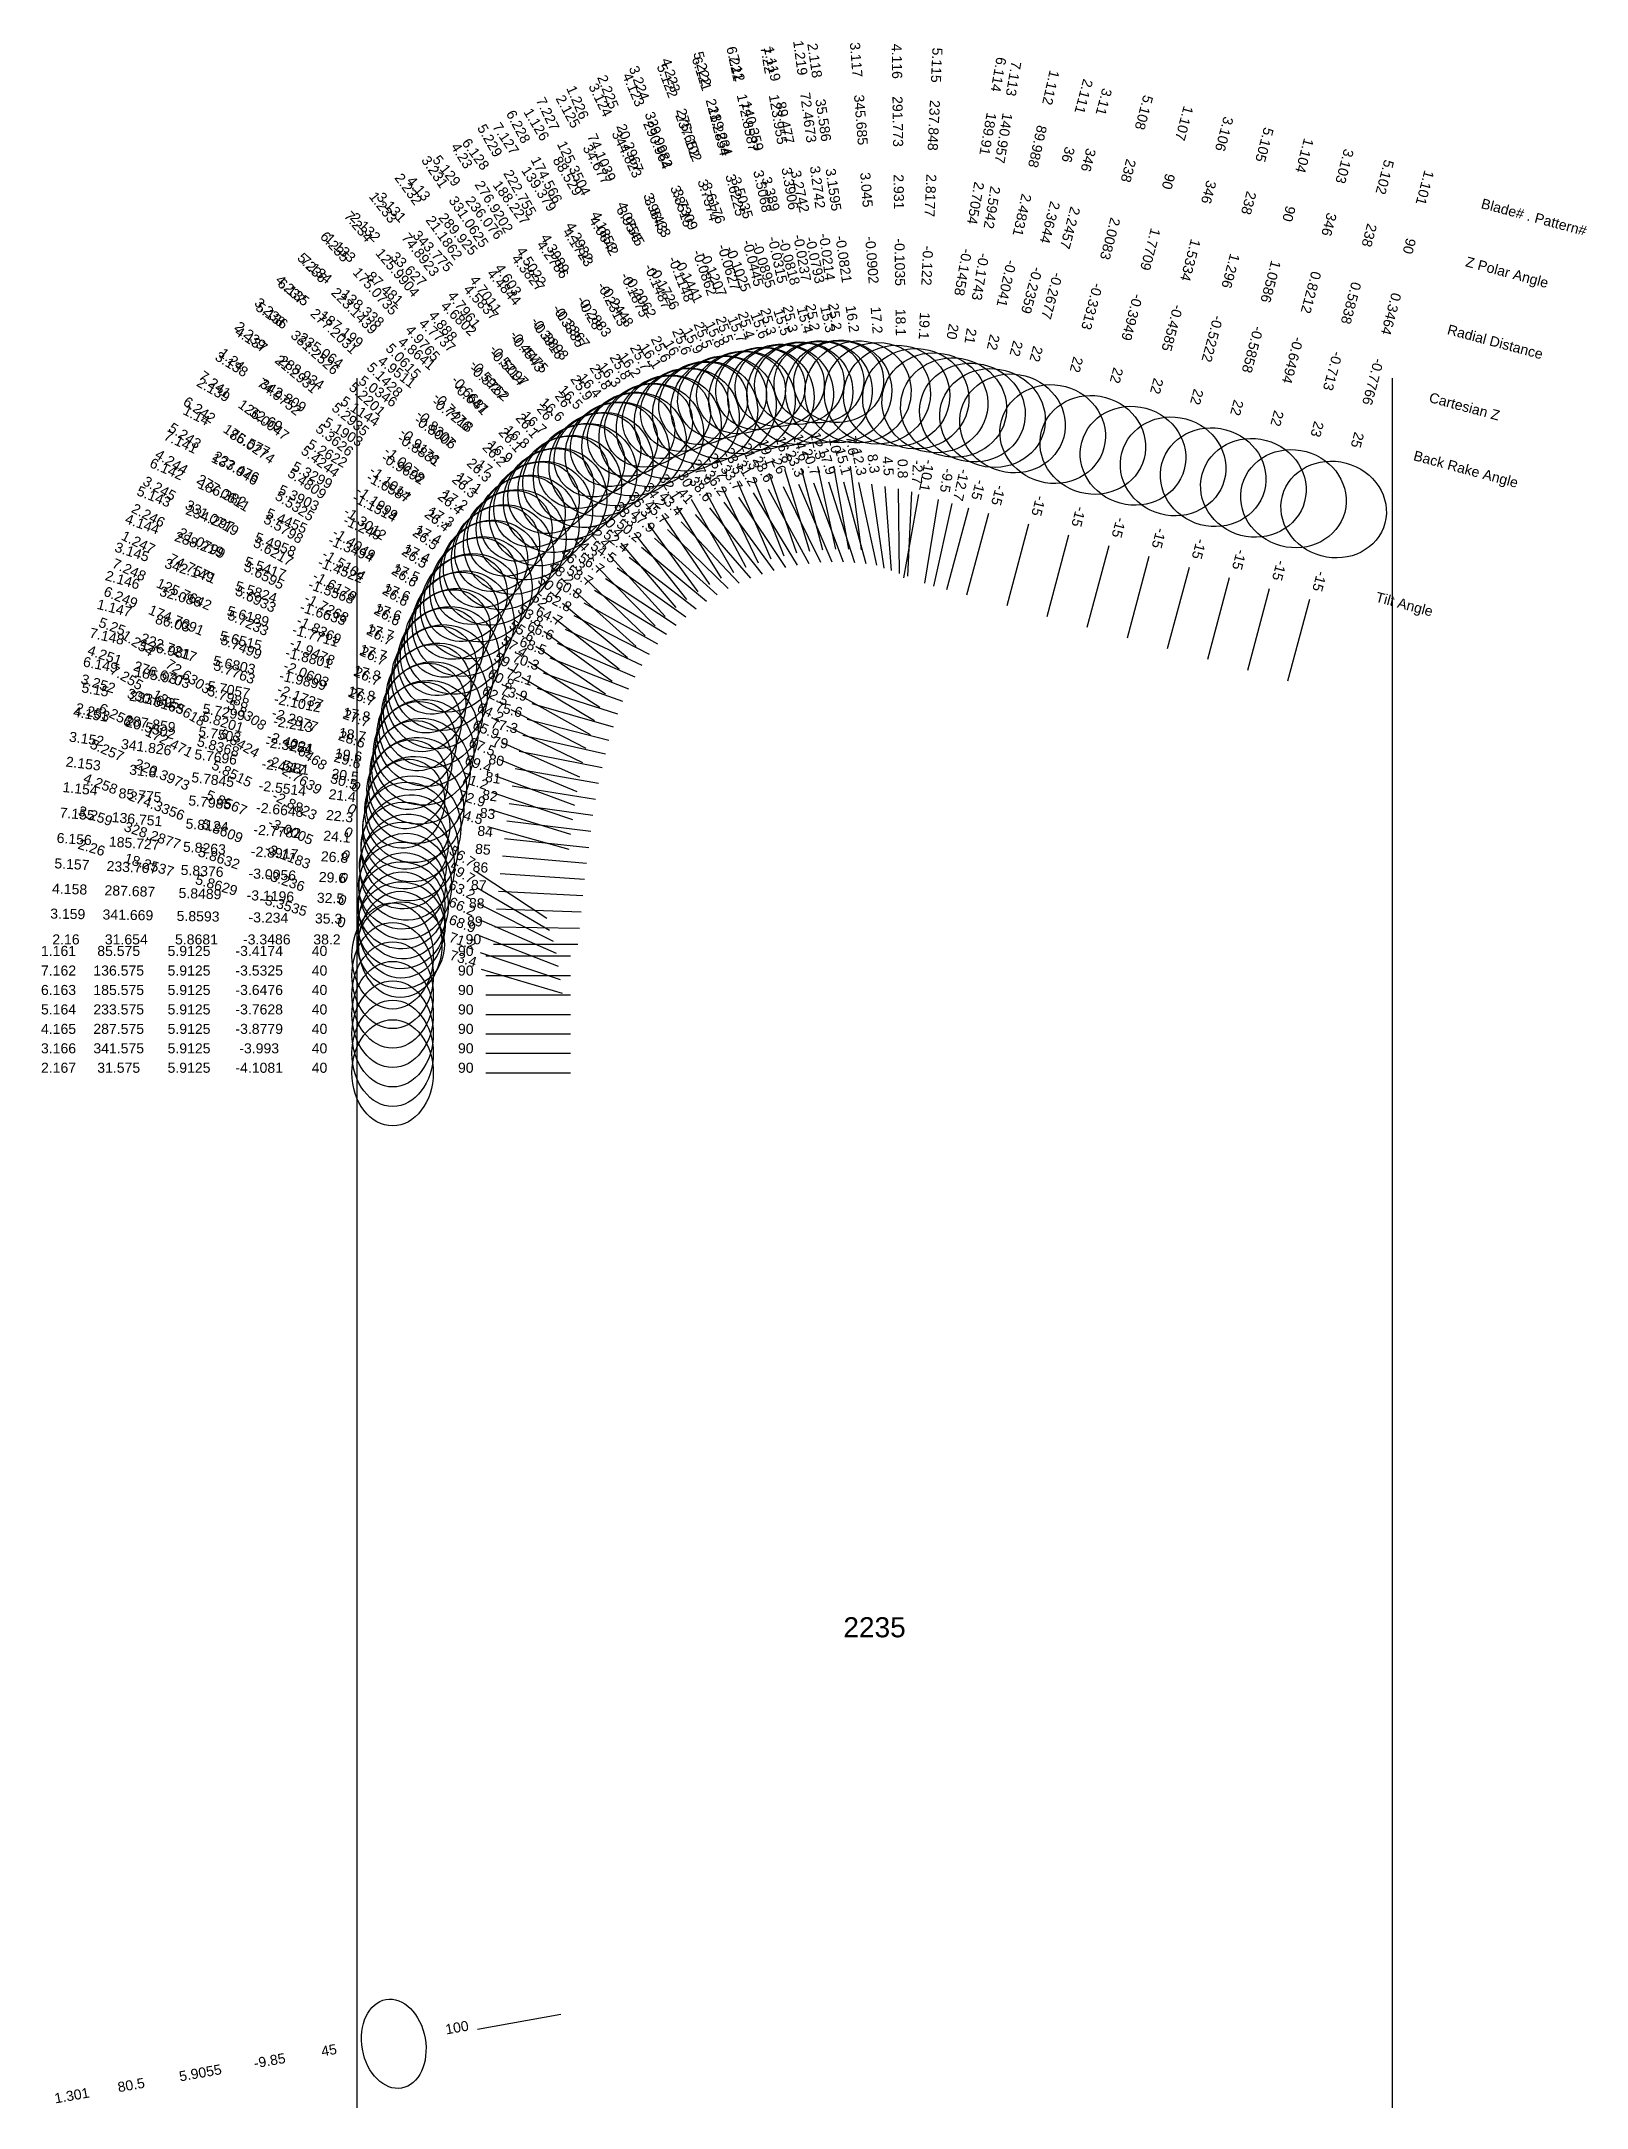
# Model space of a CAD drawing. Header units: inches. Extents: x 28 to 37.2, y 7.8 to 20.
import ezdxf
from ezdxf.enums import TextEntityAlignment as Align

# ---------------------------------------------------------------- set-up
doc = ezdxf.new("R2010")
doc.units = ezdxf.units.IN
doc.header["$MEASUREMENT"] = 0
for name, color, linetype, true_color in [('Blade_1', 30, 'Continuous', 0xff7f00), ('Blade_2', 7, 'Continuous', 0xcccc00), ('Blade_3', 7, 'Continuous', 0x00cc00), ('Blade_4', 7, 'Continuous', 0x00cccc), ('Blade_5', 7, 'Continuous', 0x0066cc), ('Blade_6', 190, 'Continuous', 0x7f00ff), ('Blade_7', 7, 'Continuous', 0xcc00cc)]:
    doc.layers.add(name, color=color, linetype=linetype, true_color=true_color)
doc.styles.get("Standard").update_dxf_attribs({"font": 'arial.ttf'})

msp = doc.modelspace()

# ---------------------------------------------------------------- linework, layer by layer
for p, q in [((29.875, 18), (29.875, 7.772)), ((36, 18), (36, 7.772))]:
    msp.add_line(p, q)
at = {"layer": 'Blade_1'}
for p, q in [((32.793, 17.48), (32.859, 16.984)), ((32.125, 17.39), (32.325, 16.931)), ((32.843, 17.382), (32.95, 16.893)), ((32.221, 17.322), (32.48, 16.894)), ((33.396, 17.258), (33.286, 16.77)), ((31.516, 17.084), (31.826, 16.691)), ((31.636, 17.054), (32.007, 16.719)), ((34.086, 17.072), (33.957, 16.589)), ((34.799, 16.881), (34.669, 16.399)), ((35.511, 16.691), (35.381, 16.208)), ((31.034, 16.588), (31.428, 16.28)), ((31.16, 16.596), (31.605, 16.368)), ((30.76, 15.944), (31.21, 15.727)), ((30.883, 15.983), (31.367, 15.859)), ((30.75, 15.278), (31.247, 15.225)), ((30.582, 15.082), (31, 14.807)), ((30.639, 14.583), (31.139, 14.583)), ((30.59, 8.237), (31.083, 8.324))]:
    msp.add_line(p, q, dxfattribs=at)
for centre, major_axis, ratio in [((32.726, 17.921), (0.307, 0.067), 0.964387), ((32.726, 17.979), (0.264, 0.035), 0.904864), ((31.936, 17.794), (0.269, 0.162), 0.961394), ((31.924, 17.851), (0.244, 0.106), 0.902056), ((33.517, 17.796), (0.306, -0.069), 0.927151), ((34.229, 17.605), (0.303, -0.081), 0.927184), ((31.226, 17.424), (0.21, 0.233), 0.957781), ((31.204, 17.479), (0.209, 0.165), 0.898665), ((34.941, 17.414), (0.303, -0.081), 0.927184), ((35.654, 17.223), (0.303, -0.081), 0.906308), ((30.67, 16.849), (0.144, 0.279), 0.954405), ((30.637, 16.899), (0.164, 0.21), 0.895498), ((30.348, 16.12), (0.078, 0.304), 0.95225), ((30.307, 16.163), (0.116, 0.24), 0.893476), ((30.169, 15.353), (0.141, 0.215), 1), ((30.201, 15.335), (0.033, 0.312), 0.92538), ((30.087, 14.583), (0, 0.314), 0.766045), ((30.094, 8.15), (-0.046, 0.262), 0.707107)]:
    msp.add_ellipse(centre, major_axis=major_axis, ratio=ratio, dxfattribs=at)
at = {"layer": 'Blade_2'}
for p, q in [((32.219, 17.416), (32.401, 16.95)), ((32.92, 17.372), (32.992, 16.877)), ((32.309, 17.343), (32.549, 16.904)), ((33.493, 17.231), (33.363, 16.748)), ((31.597, 17.14), (31.893, 16.737)), ((31.714, 17.105), (32.072, 16.755)), ((31.093, 16.669), (31.476, 16.348)), ((31.219, 16.672), (31.655, 16.428)), ((30.787, 16.041), (31.231, 15.811)), ((30.911, 16.076), (31.391, 15.937)), ((30.648, 15.349), (31.13, 15.215)), ((30.763, 15.381), (31.259, 15.32)), ((30.683, 14.652), (31.183, 14.652)), ((30.611, 14.505), (31.09, 14.362)), ((30.639, 13.892), (31.139, 13.892))]:
    msp.add_line(p, q, dxfattribs=at)
for centre, major_axis, ratio in [((32.84, 17.918), (0.311, 0.045), 0.960055), ((32.045, 17.827), (0.276, 0.15), 0.96188), ((32.036, 17.885), (0.248, 0.097), 0.902512), ((33.636, 17.764), (0.303, -0.081), 0.927184), ((31.32, 17.49), (0.219, 0.225), 0.958301), ((31.299, 17.546), (0.214, 0.157), 0.899153), ((30.738, 16.941), (0.153, 0.274), 0.95484), ((30.706, 16.992), (0.171, 0.204), 0.895906), ((30.381, 16.229), (0.087, 0.302), 0.952472), ((30.34, 16.273), (0.123, 0.236), 0.893684), ((30.163, 15.483), (0.071, 0.256), 0.861388), ((30.215, 15.449), (0.038, 0.312), 0.931214), ((30.137, 14.646), (0.073, 0.246), 1), ((30.132, 14.651), (0, 0.314), 0.786056), ((30.087, 13.892), (0, 0.314), 0.766045)]:
    msp.add_ellipse(centre, major_axis=major_axis, ratio=ratio, dxfattribs=at)
at = {"layer": 'Blade_3'}
for p, q in [((32.313, 17.438), (32.477, 16.966)), ((32.398, 17.36), (32.618, 16.911)), ((32.998, 17.36), (33.037, 16.862)), ((31.68, 17.192), (31.961, 16.779)), ((31.795, 17.151), (32.138, 16.788)), ((33.612, 17.2), (33.482, 16.717)), ((34.324, 17.009), (34.194, 16.526)), ((31.155, 16.747), (31.528, 16.413)), ((31.281, 16.745), (31.708, 16.485)), ((35.036, 16.818), (34.907, 16.335)), ((30.818, 16.137), (31.255, 15.893)), ((30.942, 16.167), (31.418, 16.014)), ((30.661, 15.45), (31.139, 15.303)), ((30.777, 15.485), (31.272, 15.415)), ((30.692, 14.756), (31.192, 14.747)), ((30.605, 14.604), (31.078, 14.443)), ((30.639, 14.007), (31.139, 14.007))]:
    msp.add_line(p, q, dxfattribs=at)
for centre, major_axis, ratio in [((32.955, 17.91), (0.313, 0.025), 0.955396), ((32.157, 17.856), (0.282, 0.138), 0.962349), ((32.148, 17.914), (0.251, 0.087), 0.902952), ((33.754, 17.732), (0.303, -0.081), 0.927184), ((31.416, 17.552), (0.228, 0.216), 0.958826), ((31.397, 17.608), (0.22, 0.15), 0.899646), ((34.467, 17.541), (0.303, -0.081), 0.927184), ((35.179, 17.351), (0.303, -0.081), 0.927184), ((30.81, 17.031), (0.163, 0.268), 0.955296), ((30.78, 17.082), (0.177, 0.198), 0.896334), ((30.418, 16.337), (0.096, 0.299), 0.952723), ((30.378, 16.382), (0.13, 0.232), 0.89392), ((30.23, 15.562), (0.044, 0.311), 0.936772), ((30.18, 15.598), (0.078, 0.254), 0.869686), ((30.137, 14.764), (0.083, 0.243), 1), ((30.141, 14.766), (0.006, 0.314), 0.816035), ((30.087, 14.007), (0, 0.314), 0.766045)]:
    msp.add_ellipse(centre, major_axis=major_axis, ratio=ratio, dxfattribs=at)
at = {"layer": 'Blade_4'}
for p, q in [((32.408, 17.455), (32.553, 16.977)), ((32.488, 17.373), (32.686, 16.914)), ((31.766, 17.24), (32.031, 16.817)), ((33.077, 17.345), (33.084, 16.845)), ((31.877, 17.194), (32.205, 16.817)), ((31.221, 16.821), (31.582, 16.476)), ((31.346, 16.814), (31.764, 16.539)), ((30.978, 16.257), (31.448, 16.089)), ((30.852, 16.231), (31.281, 15.975)), ((30.678, 15.55), (31.151, 15.389)), ((30.794, 15.589), (31.288, 15.51)), ((30.702, 14.861), (31.202, 14.844)), ((30.6, 14.703), (31.067, 14.523)), ((30.639, 14.122), (31.139, 14.122))]:
    msp.add_line(p, q, dxfattribs=at)
for centre, major_axis, ratio in [((32.269, 17.879), (0.288, 0.124), 0.962802), ((32.263, 17.937), (0.255, 0.077), 0.903377), ((33.069, 17.896), (0.314, 0.004), 0.950409), ((31.516, 17.61), (0.237, 0.206), 0.959351), ((31.498, 17.666), (0.225, 0.141), 0.900139), ((30.886, 17.117), (0.173, 0.262), 0.955767), ((30.857, 17.169), (0.184, 0.192), 0.896776), ((30.458, 16.443), (0.106, 0.296), 0.953002), ((30.42, 16.49), (0.137, 0.228), 0.894182), ((30.25, 15.675), (0.049, 0.31), 0.942079), ((30.201, 15.712), (0.086, 0.252), 0.877752), ((30.139, 14.882), (0.093, 0.24), 1), ((30.151, 14.88), (0.011, 0.314), 0.843789), ((30.087, 14.122), (0, 0.314), 0.766045)]:
    msp.add_ellipse(centre, major_axis=major_axis, ratio=ratio, dxfattribs=at)
at = {"layer": 'Blade_5'}
for p, q in [((32.504, 17.468), (32.63, 16.984)), ((32.577, 17.381), (32.753, 16.914)), ((31.853, 17.284), (32.103, 16.851)), ((31.961, 17.232), (32.273, 16.841)), ((33.156, 17.327), (33.132, 16.828)), ((33.849, 17.136), (33.72, 16.653)), ((31.29, 16.892), (31.64, 16.535)), ((31.415, 16.879), (31.822, 16.589)), ((34.561, 16.945), (34.432, 16.462)), ((35.273, 16.754), (35.144, 16.271)), ((30.892, 16.324), (31.313, 16.054)), ((31.017, 16.346), (31.482, 16.162)), ((30.695, 15.649), (31.163, 15.474)), ((30.813, 15.691), (31.306, 15.605)), ((30.713, 14.966), (31.212, 14.94)), ((30.596, 14.8), (31.054, 14.599)), ((30.639, 14.237), (31.139, 14.237))]:
    msp.add_line(p, q, dxfattribs=at)
for centre, major_axis, ratio in [((32.382, 17.897), (0.294, 0.111), 0.963235), ((32.377, 17.955), (0.257, 0.067), 0.903783), ((33.182, 17.878), (0.314, -0.015), 0.945091), ((31.617, 17.663), (0.245, 0.196), 0.959872), ((31.601, 17.72), (0.23, 0.133), 0.900628), ((33.992, 17.669), (0.303, -0.081), 0.927184), ((34.704, 17.478), (0.303, -0.081), 0.927184), ((35.416, 17.287), (0.303, -0.081), 0.920505), ((30.965, 17.199), (0.182, 0.256), 0.956254), ((30.938, 17.252), (0.19, 0.186), 0.897233), ((30.504, 16.548), (0.115, 0.292), 0.953311), ((30.467, 16.595), (0.143, 0.224), 0.894472), ((30.27, 15.787), (0.054, 0.309), 0.947103), ((30.224, 15.826), (0.093, 0.249), 0.885556), ((30.143, 14.999), (0.104, 0.235), 1), ((30.162, 14.994), (0.016, 0.314), 0.86924), ((30.087, 14.237), (0, 0.314), 0.766045)]:
    msp.add_ellipse(centre, major_axis=major_axis, ratio=ratio, dxfattribs=at)
at = {"layer": 'Blade_6'}
for p, q in [((32.6, 17.477), (32.707, 16.988)), ((32.666, 17.386), (32.82, 16.91)), ((31.942, 17.324), (32.176, 16.882)), ((32.047, 17.266), (32.342, 16.863)), ((33.198, 17.311), (33.11, 16.819)), ((31.363, 16.96), (31.7, 16.59)), ((31.486, 16.942), (31.882, 16.636)), ((30.935, 16.414), (31.347, 16.132)), ((31.061, 16.432), (31.52, 16.233)), ((30.836, 15.794), (31.326, 15.698)), ((30.715, 15.747), (31.177, 15.556)), ((30.724, 15.07), (31.223, 15.036)), ((30.59, 14.895), (31.036, 14.67)), ((30.639, 14.352), (31.139, 14.352))]:
    msp.add_line(p, q, dxfattribs=at)
for centre, major_axis, ratio in [((32.496, 17.91), (0.299, 0.097), 0.963644), ((32.493, 17.968), (0.26, 0.057), 0.904167), ((33.295, 17.854), (0.309, -0.055), 0.939442), ((31.721, 17.712), (0.254, 0.185), 0.960387), ((31.707, 17.769), (0.235, 0.124), 0.90111), ((31.049, 17.278), (0.192, 0.249), 0.956754), ((31.023, 17.332), (0.197, 0.179), 0.897702), ((30.554, 16.651), (0.125, 0.288), 0.953648), ((30.519, 16.699), (0.15, 0.219), 0.894788), ((30.294, 15.899), (0.06, 0.308), 0.951868), ((30.25, 15.94), (0.102, 0.246), 0.893118), ((30.148, 15.118), (0.116, 0.229), 1), ((30.174, 15.108), (0.022, 0.313), 0.892316), ((30.087, 14.352), (0, 0.314), 0.766045)]:
    msp.add_ellipse(centre, major_axis=major_axis, ratio=ratio, dxfattribs=at)
at = {"layer": 'Blade_7'}
for p, q in [((32.696, 17.48), (32.783, 16.988)), ((32.033, 17.359), (32.25, 16.908)), ((32.755, 17.386), (32.886, 16.903)), ((32.134, 17.296), (32.411, 16.88)), ((33.315, 17.282), (33.233, 16.788)), ((31.438, 17.024), (31.762, 16.643)), ((31.559, 17), (31.943, 16.68)), ((30.982, 16.503), (31.385, 16.207)), ((31.108, 16.516), (31.561, 16.302)), ((30.858, 15.889), (31.346, 15.779)), ((30.736, 15.846), (31.193, 15.642)), ((30.737, 15.174), (31.235, 15.131)), ((30.585, 14.987), (31.016, 14.735)), ((30.639, 14.467), (31.139, 14.467))]:
    msp.add_line(p, q, dxfattribs=at)
for centre, major_axis, ratio in [((32.611, 17.918), (0.303, 0.082), 0.964029), ((32.609, 17.976), (0.262, 0.046), 0.904528), ((31.828, 17.755), (0.261, 0.174), 0.960895), ((31.815, 17.812), (0.24, 0.115), 0.901588), ((33.406, 17.826), (0.31, -0.052), 0.933462), ((31.136, 17.353), (0.201, 0.241), 0.957264), ((31.112, 17.407), (0.203, 0.172), 0.89818), ((30.61, 16.751), (0.134, 0.284), 0.954013), ((30.576, 16.8), (0.157, 0.215), 0.89513), ((30.32, 16.01), (0.069, 0.306), 0.952048), ((30.277, 16.052), (0.109, 0.243), 0.893287), ((30.158, 15.236), (0.13, 0.222), 1), ((30.188, 15.222), (0.027, 0.313), 0.912965), ((30.087, 14.467), (0, 0.314), 0.766045)]:
    msp.add_ellipse(centre, major_axis=major_axis, ratio=ratio, dxfattribs=at)

# ---------------------------------------------------------------- texts
for s, height, p in [('Blade# . Pattern#', 0.05937, (36.529, 19.035)), ('Z Polar Angle', 0.05937, (36.437, 18.691)), ('Radial Distance', 0.05937, (36.329, 18.29)), ('Cartesian Z', 0.05937, (36.221, 17.888)), ('Back Rake Angle', 0.05937, (36.129, 17.544)), ('Tilt Angle', 0.0594, (35.905, 16.708))]:
    msp.add_text(s, height=height, rotation=345).set_placement(p, align=Align.MIDDLE_LEFT)
msp.add_text('2235', height=0.1187).set_placement((32.938, 10.613), align=Align.MIDDLE_CENTER)
at = {"layer": 'Blade_1'}
for s, rotation, p in [('1.119', 282.319, (32.304, 19.852)), ('1.219', 277.6176, (32.47, 19.89)), ('1.112', 257.2945, (33.952, 19.724)), ('1.226', 293.5278, (31.155, 19.619)), ('72.4673', 277.6176, (32.517, 19.537)), ('1.126', 301.1594, (30.913, 19.485)), ('89.477', 282.319, (32.38, 19.504)), ('1.107', 255, (34.741, 19.514)), ('74.1039', 293.5278, (31.297, 19.293)), ('89.988', 257.2945, (33.873, 19.376)), ('88.529', 301.1594, (31.097, 19.18)), ('1.104', 255, (35.453, 19.323)), ('3.2742', 282.319, (32.469, 19.098)), ('3.2742', 277.6176, (32.572, 19.125)), ('90', 255, (34.648, 19.17)), ('1.101', 255, (36.165, 19.133)), ('1.233', 308.3334, (30.008, 18.991)), ('2.4831', 257.2945, (33.782, 18.971)), ('4.0642', 301.1594, (31.312, 18.825)), ('4.0756', 293.5278, (31.463, 18.912)), ('90', 255, (35.361, 18.979)), ('1.133', 317.9414, (29.759, 18.748)), ('74.8923', 308.3334, (30.229, 18.712)), ('-0.0793', 282.319, (32.557, 18.692)), ('-0.0214', 277.6176, (32.628, 18.713)), ('1.7709', 255, (34.541, 18.769)), ('90', 255, (36.073, 18.788)), ('87.481', 317.9414, (30.023, 18.509)), ('-0.2062', 301.1594, (31.528, 18.469)), ('-0.1487', 293.5278, (31.629, 18.531)), ('-0.2041', 257.2945, (33.69, 18.566)), ('1.0586', 255, (35.253, 18.578)), ('4.7961', 308.3334, (30.487, 18.386)), ('-0.3949', 255, (34.433, 18.367)), ('0.3464', 255, (35.965, 18.387)), ('4.7737', 317.9414, (30.332, 18.231)), ('15.3', 282.319, (32.633, 18.343)), ('25.2', 277.6176, (32.675, 18.36)), ('16', 301.1594, (31.712, 18.164)), ('25.6', 293.5278, (31.771, 18.204)), ('22', 257.2945, (33.612, 18.218)), ('-0.5858', 255, (35.146, 18.176)), ('1.24', 321.966, (29.118, 18.087)), ('-0.5214', 308.3334, (30.744, 18.06)), ('-0.7766', 255, (35.858, 17.986)), ('74.9752', 321.966, (29.399, 17.867)), ('-0.5762', 317.9414, (30.64, 17.952)), ('22', 255, (34.341, 18.023)), ('26', 308.3334, (30.965, 17.78)), ('22', 255, (35.053, 17.832)), ('1.14', 332.7778, (28.913, 17.753)), ('5.3626', 321.966, (29.726, 17.611)), ('16.7', 317.9414, (30.905, 17.714)), ('86.577', 332.7778, (29.229, 17.59)), ('7.6', 277.6176, (32.777, 17.597)), ('25', 255, (35.766, 17.641)), ('5.3299', 332.7778, (29.599, 17.4)), ('23.5', 293.5278, (32.078, 17.499)), ('31.2', 301.1594, (32.16, 17.423)), ('12.3', 282.319, (32.818, 17.498)), ('-1.1014', 321.966, (30.054, 17.355)), ('-12.7', 257.2945, (33.422, 17.374)), ('-1.1514', 332.7778, (29.968, 17.21)), ('38.3', 308.3334, (31.443, 17.177)), ('-15', 255, (34.117, 17.187)), ('17.4', 332.7778, (30.285, 17.047)), ('26.4', 321.966, (30.334, 17.136)), ('47.9', 317.9414, (31.548, 17.134)), ('1.247', 334.2217, (28.57, 17.002)), ('-15', 255, (34.829, 16.996)), ('74.7571', 334.2217, (28.891, 16.847)), ('5.6933', 334.2217, (29.265, 16.666)), ('-15', 255, (35.542, 16.805)), ('1.147', 345.6105, (28.434, 16.611)), ('52', 321.966, (30.94, 16.662)), ('62.8', 332.7778, (31.055, 16.651)), ('1.254', 326.7, (28.565, 16.407)), ('86.03', 345.6105, (28.779, 16.523)), ('5.6515', 345.6105, (29.182, 16.419)), ('-1.8369', 334.2217, (29.639, 16.485)), ('-1.8801', 345.6105, (29.584, 16.316)), ('26.7', 334.2217, (29.96, 16.33)), ('72.6303', 326.7, (28.863, 16.211)), ('17.8', 345.6105, (29.929, 16.227)), ('5.8308', 326.7, (29.21, 15.983)), ('64.2', 334.2217, (30.653, 15.996)), ('75.6', 345.6105, (30.768, 16.012)), ('-2.6468', 326.7, (29.557, 15.755)), ('1.154', 354.0041, (28.236, 15.542)), ('85.775', 354.0041, (28.59, 15.504)), ('5.7985', 354.0041, (29.003, 15.461)), ('0', 326.7, (29.855, 15.559)), ('-2.6648', 354.0041, (29.417, 15.418)), ('22.3', 354.0041, (29.771, 15.38)), ('84', 354.0041, (30.632, 15.29)), ('56.7', 326.7, (30.483, 15.147)), ('1.161', 360, (28.111, 14.583)), ('85.575', 360, (28.467, 14.583)), ('5.9125', 360, (28.883, 14.583)), ('-3.4174', 360, (29.298, 14.583)), ('40', 360, (29.655, 14.583)), ('90', 360, (30.52, 14.583)), ('100', 10, (30.473, 8.217)), ('-9.85', 10, (29.365, 8.021)), ('45', 10, (29.716, 8.083)), ('80.5', 10, (28.546, 7.877)), ('5.9055', 10, (28.955, 7.949)), ('1.301', 10, (28.195, 7.815))]:
    msp.add_text(s, height=0.0594, rotation=rotation, dxfattribs=at).set_placement(p, align=Align.CENTER)
at = {"layer": 'Blade_2'}
for s, rotation, p in [('2.118', 278.3118, (32.555, 19.874)), ('2.125', 298.5963, (31.099, 19.563)), ('2.225', 291.3214, (31.334, 19.682)), ('2.111', 255, (34.147, 19.673)), ('35.586', 278.3118, (32.606, 19.521)), ('20.2967', 291.3214, (31.464, 19.35)), ('34.677', 298.5963, (31.27, 19.25)), ('36', 255, (34.055, 19.329)), ('2.232', 306.29, (30.157, 19.1)), ('3.1595', 278.3118, (32.666, 19.11)), ('3.9643', 291.3214, (31.615, 18.963)), ('2.132', 315.6683, (29.906, 18.871)), ('21.1862', 306.29, (30.368, 18.813)), ('3.9545', 298.5963, (31.469, 18.885)), ('2.3644', 255, (33.947, 18.928)), ('-0.0821', 278.3118, (32.726, 18.699)), ('33.627', 315.6683, (30.161, 18.623)), ('-0.1148', 291.3214, (31.766, 18.575)), ('4.7011', 306.29, (30.614, 18.478)), ('-0.1726', 298.5963, (31.668, 18.52)), ('-0.2359', 255, (33.84, 18.526)), ('2.239', 320.094, (29.227, 18.229)), ('4.6802', 315.6683, (30.458, 18.332)), ('25.5', 291.3214, (31.896, 18.244)), ('16.2', 278.3118, (32.778, 18.346)), ('-0.4543', 306.29, (30.86, 18.143)), ('15.9', 298.5963, (31.838, 18.207)), ('22', 255, (33.748, 18.182)), ('21.2931', 320.094, (29.5, 18.001)), ('-0.5097', 315.6683, (30.755, 18.042)), ('2.139', 330.7739, (29.013, 17.906)), ('5.2935', 320.094, (29.819, 17.734)), ('16.6', 315.6683, (31.01, 17.793)), ('26', 306.29, (31.071, 17.856)), ('32.69', 330.7739, (29.324, 17.732)), ('5.2622', 330.7739, (29.687, 17.529)), ('21.3', 291.3214, (32.176, 17.527)), ('-1.0078', 320.094, (30.138, 17.468)), ('28.6', 298.5963, (32.253, 17.447)), ('8.3', 278.3118, (32.903, 17.49)), ('-1.0587', 330.7739, (30.049, 17.327)), ('-15', 255, (33.524, 17.346)), ('2.246', 332.5454, (28.629, 17.162)), ('17.3', 330.7739, (30.36, 17.153)), ('26.4', 320.094, (30.411, 17.239)), ('36.3', 306.29, (31.527, 17.236)), ('45.7', 315.6683, (31.629, 17.188)), ('21.0799', 332.5454, (28.945, 16.998)), ('5.6595', 332.5454, (29.314, 16.806)), ('2.146', 343.88, (28.482, 16.778)), ('32.086', 343.88, (28.825, 16.679)), ('50.1', 320.094, (31.002, 16.745)), ('60.8', 330.7739, (31.115, 16.73)), ('5.6189', 343.88, (29.224, 16.563)), ('-1.7268', 332.5454, (29.683, 16.615)), ('-1.7711', 343.88, (29.623, 16.448)), ('26.7', 332.5454, (29.999, 16.451)), ('17.7', 343.88, (29.965, 16.349)), ('62.5', 332.5454, (30.682, 16.096)), ('73.9', 343.88, (30.797, 16.109)), ('2.253', 344.527, (28.305, 15.997)), ('20.5502', 344.527, (28.648, 15.902)), ('5.8368', 344.527, (29.048, 15.792)), ('2.153', 352.9684, (28.254, 15.691)), ('31.8', 352.9684, (28.607, 15.647)), ('5.7845', 352.9684, (29.02, 15.596)), ('-2.517', 344.527, (29.449, 15.681)), ('30.5', 344.527, (29.792, 15.586)), ('-2.5514', 352.9684, (29.432, 15.545)), ('21.4', 352.9684, (29.786, 15.502)), ('74.5', 344.527, (30.534, 15.38)), ('83', 352.9684, (30.645, 15.396)), ('2.26', 343.4, (28.298, 15.195)), ('18.2537', 343.4, (28.639, 15.093)), ('5.8629', 343.4, (29.037, 14.974)), ('-3.3535', 343.4, (29.436, 14.856)), ('0', 343.4, (29.777, 14.754)), ('2.16', 0.0186, (28.155, 14.651)), ('31.654', 0.0186, (28.512, 14.651)), ('5.8681', 0.0186, (28.927, 14.651)), ('-3.3486', 0.0186, (29.343, 14.651)), ('38.2', 0.0186, (29.699, 14.651)), ('90', 0.0186, (30.565, 14.652)), ('73.4', 343.4, (30.497, 14.539)), ('2.167', 360, (28.111, 13.892)), ('31.575', 360, (28.467, 13.892)), ('5.9125', 360, (28.883, 13.892)), ('-4.1081', 360, (29.298, 13.892)), ('40', 360, (29.655, 13.892)), ('90', 360, (30.52, 13.892))]:
    msp.add_text(s, height=0.0594, rotation=rotation, dxfattribs=at).set_placement(p, align=Align.CENTER)
at = {"layer": 'Blade_3'}
for s, rotation, p in [('3.117', 274.4867, (32.8, 19.88)), ('3.224', 289.0937, (31.518, 19.736)), ('3.124', 295.9922, (31.29, 19.632)), ('345.685', 274.4867, (32.828, 19.525)), ('3.11', 255, (34.266, 19.641)), ('329.9982', 289.0937, (31.634, 19.4)), ('344.823', 295.9922, (31.447, 19.312)), ('3.106', 255, (34.978, 19.451)), ('3.231', 304.2197, (30.312, 19.203)), ('346', 255, (34.174, 19.297)), ('3.103', 255, (35.69, 19.26)), ('3.045', 274.4867, (32.861, 19.111)), ('3.131', 313.3507, (30.059, 18.99)), ('331.0625', 304.2197, (30.513, 18.908)), ('3.8433', 295.9922, (31.629, 18.939)), ('3.8515', 289.0937, (31.77, 19.007)), ('346', 255, (34.886, 19.107)), ('2.2457', 255, (34.066, 18.896)), ('346', 255, (35.598, 18.916)), ('343.775', 313.3507, (30.304, 18.731)), ('-0.0902', 274.4867, (32.893, 18.696)), ('1.5334', 255, (34.778, 18.705)), ('-0.1441', 295.9922, (31.811, 18.565)), ('-0.0862', 289.0937, (31.906, 18.614)), ('4.603', 304.2197, (30.747, 18.565)), ('-0.2677', 255, (33.959, 18.494)), ('0.8212', 255, (35.491, 18.514)), ('3.238', 318.1951, (29.342, 18.368)), ('4.5837', 313.3507, (30.589, 18.428)), ('-0.3916', 304.2197, (30.98, 18.221)), ('15.8', 295.9922, (31.967, 18.245)), ('25.5', 289.0937, (32.023, 18.277)), ('17.2', 274.4867, (32.921, 18.341)), ('-0.4585', 255, (34.671, 18.304)), ('331.2526', 318.1951, (29.608, 18.13)), ('-0.4475', 313.3507, (30.875, 18.126)), ('-0.6494', 255, (35.383, 18.113)), ('3.138', 328.73, (29.12, 18.057)), ('22', 255, (33.866, 18.15)), ('342.809', 328.73, (29.425, 17.872)), ('5.2201', 318.1951, (29.918, 17.853)), ('25.9', 304.2197, (31.181, 17.927)), ('22', 255, (34.579, 17.96)), ('16.5', 313.3507, (31.119, 17.867)), ('5.1903', 328.73, (29.78, 17.656)), ('22', 255, (35.291, 17.769)), ('-0.9176', 318.1951, (30.228, 17.576)), ('19.1', 289.0937, (32.274, 17.55)), ('-0.9692', 328.73, (30.135, 17.44)), ('26', 295.9922, (32.346, 17.467)), ('4.5', 274.4867, (32.989, 17.478)), ('3.245', 330.8455, (28.694, 17.322)), ('26.3', 318.1951, (30.493, 17.339)), ('34.2', 304.2197, (31.613, 17.29)), ('-15', 255, (33.642, 17.314)), ('331.0719', 330.8455, (29.005, 17.148)), ('17.2', 328.73, (30.44, 17.255)), ('43.4', 313.3507, (31.713, 17.238)), ('-15', 255, (34.355, 17.123)), ('3.145', 342.1177, (28.537, 16.944)), ('5.6217', 330.8455, (29.368, 16.946)), ('342.149', 342.1177, (28.876, 16.834)), ('48.2', 318.1951, (31.067, 16.826)), ('58.7', 328.73, (31.18, 16.806)), ('-15', 255, (35.067, 16.933)), ('5.5824', 342.1177, (29.271, 16.707)), ('-1.6179', 330.8455, (29.731, 16.743)), ('-1.6633', 342.1177, (29.667, 16.579)), ('26.6', 330.8455, (30.042, 16.57)), ('17.7', 342.1177, (30.006, 16.47)), ('60.8', 330.8455, (30.714, 16.195)), ('72.1', 342.1177, (30.829, 16.204)), ('3.252', 342.9057, (28.337, 16.165)), ('330.6163', 342.9057, (28.677, 16.06)), ('5.8201', 342.9057, (29.074, 15.938)), ('3.152', 351.9957, (28.273, 15.837)), ('-2.4021', 342.9057, (29.472, 15.816)), ('341.826', 351.9957, (28.626, 15.788)), ('5.7696', 351.9957, (29.037, 15.73)), ('29.6', 342.9057, (29.812, 15.711)), ('-2.4381', 351.9957, (29.449, 15.672)), ('20.5', 351.9957, (29.802, 15.622)), ('72.9', 342.9057, (30.548, 15.485)), ('82', 351.9957, (30.659, 15.502)), ('3.259', 341.18, (28.32, 15.383)), ('328.2877', 341.18, (28.657, 15.268)), ('5.8632', 341.18, (29.051, 15.134)), ('-3.236', 341.18, (29.444, 15)), ('0', 341.18, (29.781, 14.885)), ('3.159', 358.9511, (28.165, 14.802)), ('341.669', 358.9511, (28.521, 14.796)), ('5.8593', 358.9511, (28.936, 14.788)), ('-3.234', 358.9511, (29.352, 14.78)), ('35.3', 358.9511, (29.708, 14.774)), ('89', 358.9511, (30.573, 14.758)), ('71.2', 341.18, (30.492, 14.643)), ('3.166', 360, (28.111, 14.007)), ('341.575', 360, (28.467, 14.007)), ('5.9125', 360, (28.883, 14.007)), ('-3.993', 360, (29.298, 14.007)), ('40', 360, (29.655, 14.007)), ('90', 360, (30.52, 14.007))]:
    msp.add_text(s, height=0.0594, rotation=rotation, dxfattribs=at).set_placement(p, align=Align.CENTER)
at = {"layer": 'Blade_4'}
for s, rotation, p in [('4.116', 270.8151, (33.041, 19.873)), ('4.223', 286.8424, (31.704, 19.783)), ('4.123', 293.3433, (31.486, 19.694)), ('275.652', 286.8424, (31.807, 19.442)), ('291.773', 270.8151, (33.046, 19.517)), ('290.964', 293.3433, (31.627, 19.367)), ('4.23', 302.1269, (30.472, 19.3)), ('2.931', 270.8151, (33.052, 19.101)), ('4.13', 310.994, (30.219, 19.102)), ('276.9202', 302.1269, (30.662, 18.998)), ('3.7309', 293.3433, (31.792, 18.985)), ('3.7374', 286.8424, (31.927, 19.044)), ('289.925', 310.994, (30.453, 18.833)), ('-0.1035', 270.8151, (33.058, 18.685)), ('4.5022', 302.1269, (30.883, 18.646)), ('-0.1207', 293.3433, (31.956, 18.604)), ('-0.0627', 286.8424, (32.048, 18.647)), ('4.237', 316.2729, (29.464, 18.502)), ('4.4844', 310.994, (30.725, 18.519)), ('277.2031', 316.2729, (29.721, 18.256)), ('-0.3335', 302.1269, (31.104, 18.294)), ('15.7', 293.3433, (32.098, 18.277)), ('25.4', 286.8424, (32.151, 18.306)), ('18.1', 270.8151, (33.063, 18.329)), ('4.137', 326.6508, (29.235, 18.203)), ('-0.3898', 310.994, (30.998, 18.206)), ('288.934', 326.6508, (29.532, 18.008)), ('5.1428', 316.2729, (30.021, 17.969)), ('16.4', 310.994, (31.232, 17.937)), ('25.8', 302.1269, (31.293, 17.992)), ('5.1144', 326.6508, (29.879, 17.779)), ('-0.8307', 316.2729, (30.322, 17.681)), ('-0.8831', 326.6508, (30.227, 17.551)), ('16.8', 286.8424, (32.374, 17.569)), ('4.244', 329.1222, (28.765, 17.479)), ('26.3', 316.2729, (30.579, 17.435)), ('23.3', 293.3433, (32.441, 17.482)), ('0.8', 270.8151, (33.075, 17.464)), ('277.0611', 329.1222, (29.071, 17.296)), ('17.1', 326.6508, (30.524, 17.355)), ('32.1', 302.1269, (31.702, 17.341)), ('41', 310.994, (31.799, 17.284)), ('4.144', 340.323, (28.597, 17.109)), ('5.5798', 329.1222, (29.427, 17.083)), ('288.219', 340.323, (28.933, 16.989)), ('5.5417', 340.323, (29.324, 16.849)), ('-1.5104', 329.1222, (29.784, 16.87)), ('46.3', 316.2729, (31.135, 16.903)), ('56.7', 326.6508, (31.247, 16.879)), ('-1.5568', 340.323, (29.715, 16.709)), ('26.6', 329.1222, (30.09, 16.687)), ('17.6', 340.323, (30.051, 16.589)), ('4.251', 341.2184, (28.375, 16.333)), ('59.1', 329.1222, (30.75, 16.292)), ('70.3', 340.323, (30.866, 16.297)), ('276.6703', 341.2184, (28.713, 16.218)), ('5.7988', 341.2184, (29.106, 16.085)), ('4.151', 351.0216, (28.297, 15.983)), ('287.859', 351.0216, (28.649, 15.927)), ('-2.2877', 341.2184, (29.5, 15.951)), ('5.7503', 351.0216, (29.06, 15.863)), ('28.6', 341.2184, (29.837, 15.836)), ('-2.3254', 351.0216, (29.47, 15.798)), ('19.6', 351.0216, (29.822, 15.742)), ('4.258', 338.87, (28.349, 15.574)), ('71.2', 341.2184, (30.565, 15.588)), ('81', 351.0216, (30.677, 15.607)), ('274.3356', 338.87, (28.681, 15.445)), ('5.8609', 338.87, (29.069, 15.295)), ('-3.1183', 338.87, (29.456, 15.146)), ('0', 338.87, (29.789, 15.017)), ('4.158', 358.0124, (28.176, 14.949)), ('287.687', 358.0124, (28.532, 14.937)), ('5.8489', 358.0124, (28.947, 14.922)), ('-3.1196', 358.0124, (29.363, 14.908)), ('32.5', 358.0124, (29.719, 14.895)), ('88', 358.0124, (30.584, 14.865)), ('68.9', 338.87, (30.49, 14.746)), ('4.165', 360, (28.111, 14.122)), ('287.575', 360, (28.467, 14.122)), ('5.9125', 360, (28.883, 14.122)), ('-3.8779', 360, (29.298, 14.122)), ('40', 360, (29.655, 14.122)), ('90', 360, (30.52, 14.122))]:
    msp.add_text(s, height=0.0594, rotation=rotation, dxfattribs=at).set_placement(p, align=Align.CENTER)
at = {"layer": 'Blade_5'}
for s, rotation, p in [('5.222', 284.5695, (31.892, 19.822)), ('5.115', 267.2819, (33.276, 19.852)), ('5.122', 290.6524, (31.685, 19.747)), ('237.102', 290.6524, (31.811, 19.414)), ('221.2854', 284.5695, (31.982, 19.477)), ('237.848', 267.2819, (33.259, 19.496)), ('5.108', 255, (34.503, 19.578)), ('5.229', 300.0113, (30.637, 19.39)), ('5.105', 255, (35.216, 19.387)), ('5.129', 308.5971, (30.384, 19.208)), ('222.755', 300.0113, (30.815, 19.081)), ('3.6225', 284.5695, (32.087, 19.075)), ('2.8177', 267.2819, (33.239, 19.081)), ('238', 255, (34.411, 19.234)), ('5.102', 255, (35.928, 19.196)), ('236.076', 308.5971, (30.607, 18.93)), ('3.6176', 290.6524, (31.958, 19.025)), ('238', 255, (35.123, 19.043)), ('2.0083', 255, (34.303, 18.832)), ('4.3989', 300.0113, (31.023, 18.722)), ('238', 255, (35.836, 18.852)), ('5.236', 314.3253, (29.591, 18.632)), ('4.3827', 308.5971, (30.866, 18.605)), ('-0.1025', 290.6524, (32.104, 18.636)), ('-0.0445', 284.5695, (32.191, 18.673)), ('-0.122', 267.2819, (33.22, 18.666)), ('1.296', 255, (35.016, 18.641)), ('223.1439', 314.3253, (29.84, 18.377)), ('-0.28', 300.0113, (31.23, 18.362)), ('-0.3313', 255, (34.196, 18.431)), ('0.5838', 255, (35.728, 18.451)), ('5.136', 324.5325, (29.356, 18.346)), ('-0.3367', 308.5971, (31.125, 18.28)), ('15.6', 290.6524, (32.23, 18.302)), ('25.3', 284.5695, (32.281, 18.328)), ('19.1', 267.2819, (33.203, 18.31)), ('-0.5222', 255, (34.908, 18.24)), ('235.064', 324.5325, (29.646, 18.14)), ('5.0615', 314.3253, (30.13, 18.08)), ('16.3', 308.5971, (31.347, 18.002)), ('25.8', 300.0113, (31.409, 18.053)), ('22', 255, (34.104, 18.087)), ('-0.713', 255, (35.62, 18.049)), ('5.0346', 324.5325, (29.984, 17.898)), ('-0.7476', 314.3253, (30.421, 17.782)), ('22', 255, (34.816, 17.896)), ('5.243', 327.373, (28.843, 17.635)), ('-0.8006', 324.5325, (30.323, 17.657)), ('23', 255, (35.528, 17.705)), ('26.2', 314.3253, (30.67, 17.528)), ('14.6', 284.5695, (32.474, 17.583)), ('223.046', 327.373, (29.143, 17.443)), ('17', 324.5325, (30.613, 17.45)), ('20.7', 290.6524, (32.535, 17.493)), ('-2.7', 267.2819, (33.162, 17.446)), ('5.143', 338.4927, (28.665, 17.272)), ('30', 300.0113, (31.794, 17.387)), ('38.6', 308.5971, (31.887, 17.325)), ('234.297', 338.4927, (28.997, 17.142)), ('5.5325', 327.373, (29.493, 17.219)), ('-15', 255, (33.88, 17.251)), ('-15', 255, (34.592, 17.06)), ('5.4958', 338.4927, (29.383, 16.989)), ('-1.4049', 327.373, (29.843, 16.995)), ('44.3', 314.3253, (31.207, 16.977)), ('54.5', 324.5325, (31.318, 16.948)), ('-1.4522', 338.4927, (29.77, 16.837)), ('26.6', 327.373, (30.143, 16.803)), ('-15', 255, (35.304, 16.869)), ('17.6', 338.4927, (30.102, 16.706)), ('5.25', 339.4293, (28.418, 16.504)), ('222.7217', 339.4293, (28.752, 16.379)), ('57.4', 327.373, (30.792, 16.388)), ('68.5', 338.4927, (30.907, 16.389)), ('5.7763', 339.4293, (29.141, 16.233)), ('5.15', 350.0268, (28.323, 16.129)), ('233.895', 350.0268, (28.674, 16.068)), ('-2.1737', 339.4293, (29.53, 16.087)), ('5.7299', 350.0268, (29.084, 15.996)), ('27.7', 339.4293, (29.863, 15.961)), ('-2.213', 350.0268, (29.493, 15.924)), ('18.7', 350.0268, (29.844, 15.862)), ('5.257', 336.25, (28.386, 15.773)), ('69.4', 339.4293, (30.584, 15.691)), ('80', 350.0268, (30.696, 15.712)), ('220.3973', 336.25, (28.712, 15.629)), ('5.8567', 336.25, (29.093, 15.462)), ('-3.0005', 336.25, (29.473, 15.294)), ('5.157', 357.045, (28.189, 15.096)), ('0', 336.25, (29.799, 15.151)), ('233.707', 357.045, (28.544, 15.078)), ('5.8376', 357.045, (28.959, 15.056)), ('-3.0056', 357.045, (29.374, 15.035)), ('29.6', 357.045, (29.73, 15.017)), ('87', 357.045, (30.595, 14.972)), ('66.2', 336.25, (30.487, 14.848)), ('5.164', 360, (28.111, 14.237)), ('233.575', 360, (28.467, 14.237)), ('5.9125', 360, (28.883, 14.237)), ('-3.7628', 360, (29.298, 14.237)), ('40', 360, (29.655, 14.237)), ('90', 360, (30.52, 14.237))]:
    msp.add_text(s, height=0.0594, rotation=rotation, dxfattribs=at).set_placement(p, align=Align.CENTER)
at = {"layer": 'Blade_6'}
for s, rotation, p in [('6.221', 282.2752, (32.083, 19.853)), ('6.121', 287.9194, (31.888, 19.791)), ('6.114', 259.863, (33.642, 19.8)), ('172.8587', 282.2752, (32.159, 19.505)), ('6.228', 297.8748, (30.805, 19.473)), ('189.234', 287.9194, (31.998, 19.452)), ('189.91', 259.863, (33.58, 19.449)), ('6.128', 306.1623, (30.555, 19.307)), ('174.566', 297.8748, (30.972, 19.159)), ('3.5035', 287.9194, (32.126, 19.057)), ('3.5068', 282.2752, (32.247, 19.099)), ('188.227', 306.1623, (30.765, 19.02)), ('2.7054', 259.863, (33.507, 19.04)), ('6.235', 312.352, (29.724, 18.757)), ('4.2932', 297.8748, (31.166, 18.791)), ('-0.0315', 282.2752, (32.336, 18.693)), ('4.2786', 306.1623, (31.011, 18.684)), ('-0.0895', 287.9194, (32.254, 18.661)), ('-0.1458', 259.863, (33.433, 18.631)), ('6.135', 322.374, (29.483, 18.485)), ('175.0735', 312.352, (29.964, 18.494)), ('-0.2883', 306.1623, (31.256, 18.349)), ('-0.2313', 297.8748, (31.36, 18.424)), ('187.199', 322.374, (29.766, 18.267)), ('15.5', 287.9194, (32.363, 18.322)), ('25.3', 282.2752, (32.411, 18.344)), ('4.9765', 312.352, (30.244, 18.187)), ('20', 259.863, (33.371, 18.28)), ('4.9511', 322.374, (30.095, 18.014)), ('16.2', 306.1623, (31.466, 18.061)), ('25.7', 297.8748, (31.527, 18.109)), ('-0.6681', 312.352, (30.524, 17.88)), ('6.242', 325.5977, (28.928, 17.788)), ('-0.7218', 322.374, (30.424, 17.76)), ('175.0274', 325.5977, (29.222, 17.587)), ('16.9', 322.374, (30.706, 17.542)), ('26.1', 312.352, (30.764, 17.616)), ('12.3', 282.2752, (32.575, 17.593)), ('6.142', 336.626, (28.74, 17.435)), ('27.9', 297.8748, (31.887, 17.429)), ('17.9', 287.9194, (32.63, 17.499)), ('-10.1', 259.863, (33.218, 17.428)), ('186.382', 336.626, (29.067, 17.293)), ('5.4809', 325.5977, (29.565, 17.352)), ('36.2', 306.1623, (31.977, 17.362)), ('5.4455', 336.626, (29.449, 17.129)), ('-1.3012', 325.5977, (29.908, 17.117)), ('42.4', 312.352, (31.283, 17.048)), ('-1.3494', 336.626, (29.83, 16.964)), ('26.5', 325.5977, (30.202, 16.916)), ('52.4', 322.374, (31.392, 17.014)), ('17.5', 336.626, (30.157, 16.822)), ('6.249', 337.5234, (28.468, 16.677)), ('174.7691', 337.5234, (28.797, 16.541)), ('55.6', 325.5977, (30.837, 16.481)), ('66.6', 336.626, (30.952, 16.479)), ('5.7499', 337.5234, (29.181, 16.382)), ('6.149', 349.0024, (28.354, 16.276)), ('185.937', 349.0024, (28.704, 16.208)), ('-2.0603', 337.5234, (29.565, 16.223)), ('5.7057', 349.0024, (29.112, 16.129)), ('26.7', 337.5234, (29.895, 16.087)), ('6.256', 333.23, (28.435, 15.982)), ('-2.1012', 349.0024, (29.52, 16.049)), ('17.8', 349.0024, (29.869, 15.981)), ('172.471', 333.23, (28.753, 15.822)), ('67.5', 337.5234, (30.606, 15.793)), ('79', 349.0024, (30.719, 15.816)), ('5.8515', 333.23, (29.124, 15.635)), ('-2.8823', 333.23, (29.495, 15.447)), ('6.156', 356.0453, (28.202, 15.245)), ('185.727', 356.0453, (28.557, 15.22)), ('0', 333.23, (29.813, 15.287)), ('5.8263', 356.0453, (28.972, 15.191)), ('-2.8917', 356.0453, (29.387, 15.163)), ('26.8', 356.0453, (29.742, 15.138)), ('63.2', 333.23, (30.484, 14.948)), ('86', 356.0453, (30.605, 15.078)), ('6.163', 360, (28.111, 14.352)), ('185.575', 360, (28.467, 14.352)), ('5.9125', 360, (28.883, 14.352)), ('-3.6476', 360, (29.298, 14.352)), ('40', 360, (29.655, 14.352)), ('90', 360, (30.52, 14.352))]:
    msp.add_text(s, height=0.0594, rotation=rotation, dxfattribs=at).set_placement(p, align=Align.CENTER)
at = {"layer": 'Blade_7'}
for s, rotation, p in [('7.22', 279.9571, (32.276, 19.876)), ('7.12', 285.1404, (32.095, 19.826)), ('7.113', 260.5434, (33.731, 19.775)), ('7.227', 295.7129, (30.978, 19.55)), ('140.359', 285.1404, (32.188, 19.482)), ('123.955', 279.9571, (32.338, 19.525)), ('140.957', 260.5434, (33.672, 19.424)), ('7.127', 303.6823, (30.732, 19.4)), ('125.3504', 295.7129, (31.133, 19.229)), ('139.379', 303.6823, (30.929, 19.103)), ('3.389', 285.1404, (32.296, 19.081)), ('3.3906', 279.9571, (32.409, 19.116)), ('2.5942', 260.5434, (33.604, 19.014)), ('7.234', 310.3548, (29.863, 18.877)), ('4.1853', 295.7129, (31.313, 18.855)), ('4.1723', 303.6823, (31.16, 18.758)), ('-0.0818', 285.1404, (32.405, 18.68)), ('-0.0237', 279.9571, (32.481, 18.706)), ('7.134', 320.1773, (29.618, 18.619)), ('125.9904', 310.3548, (30.094, 18.605)), ('-0.1743', 260.5434, (33.535, 18.604)), ('-0.1875', 295.7129, (31.493, 18.48)), ('138.338', 320.1773, (29.891, 18.391)), ('-0.2448', 303.6823, (31.39, 18.412)), ('4.888', 310.3548, (30.363, 18.289)), ('15.4', 285.1404, (32.498, 18.336)), ('25.2', 279.9571, (32.543, 18.355)), ('4.8641', 320.1773, (30.211, 18.124)), ('25.6', 295.7129, (31.648, 18.159)), ('21', 260.5434, (33.477, 18.253)), ('-0.5927', 310.3548, (30.632, 17.972)), ('16.1', 303.6823, (31.588, 18.115)), ('7.241', 323.7962, (29.019, 17.939)), ('126.0047', 323.7962, (29.307, 17.729)), ('-0.647', 320.1773, (30.53, 17.858)), ('26.1', 310.3548, (30.863, 17.7)), ('7.141', 334.7223, (28.822, 17.595)), ('5.4244', 323.7962, (29.642, 17.483)), ('16.8', 320.1773, (30.804, 17.63)), ('10', 279.9571, (32.676, 17.597)), ('137.476', 334.7223, (29.145, 17.443)), ('25.7', 295.7129, (31.982, 17.466)), ('33.7', 303.6823, (32.068, 17.395)), ('15.1', 285.1404, (32.724, 17.5)), ('5.3903', 334.7223, (29.52, 17.265)), ('-9.5', 260.5434, (33.335, 17.399)), ('-1.1999', 323.7962, (29.978, 17.238)), ('-1.249', 334.7223, (29.896, 17.088)), ('26.5', 323.7962, (30.265, 17.027)), ('40.4', 310.3548, (31.361, 17.114)), ('50.2', 320.1773, (31.468, 17.076)), ('17.4', 334.7223, (30.218, 16.936)), ('7.248', 335.881, (28.517, 16.84)), ('125.7642', 335.881, (28.842, 16.695)), ('5.7233', 335.881, (29.221, 16.525)), ('53.8', 323.7962, (30.886, 16.573)), ('64.7', 334.7223, (31.001, 16.566)), ('7.148', 347.3179, (28.391, 16.444)), ('136.981', 347.3179, (28.739, 16.366)), ('-1.9478', 335.881, (29.6, 16.355)), ('7.255', 329.72, (28.5, 16.204)), ('5.6803', 347.3179, (29.144, 16.275)), ('-1.9899', 347.3179, (29.55, 16.183)), ('26.7', 335.881, (29.926, 16.209)), ('123.5618', 329.72, (28.808, 16.024)), ('17.8', 347.3179, (29.897, 16.105)), ('5.8424', 329.72, (29.167, 15.815)), ('65.9', 335.881, (30.628, 15.895)), ('77.3', 347.3179, (30.742, 15.915)), ('-2.7639', 329.72, (29.525, 15.605)), ('7.155', 355.0321, (28.219, 15.393)), ('136.751', 355.0321, (28.573, 15.362)), ('0', 329.72, (29.833, 15.426)), ('5.8124', 355.0321, (28.987, 15.326)), ('-2.7782', 355.0321, (29.402, 15.29)), ('24.1', 355.0321, (29.756, 15.259)), ('85', 355.0321, (30.619, 15.184)), ('59.7', 329.72, (30.482, 15.047)), ('7.162', 360, (28.111, 14.467)), ('136.575', 360, (28.467, 14.467)), ('5.9125', 360, (28.883, 14.467)), ('-3.5325', 360, (29.298, 14.467)), ('40', 360, (29.655, 14.467)), ('90', 360, (30.52, 14.467))]:
    msp.add_text(s, height=0.0594, rotation=rotation, dxfattribs=at).set_placement(p, align=Align.CENTER)

doc.saveas('drawing.dxf')
